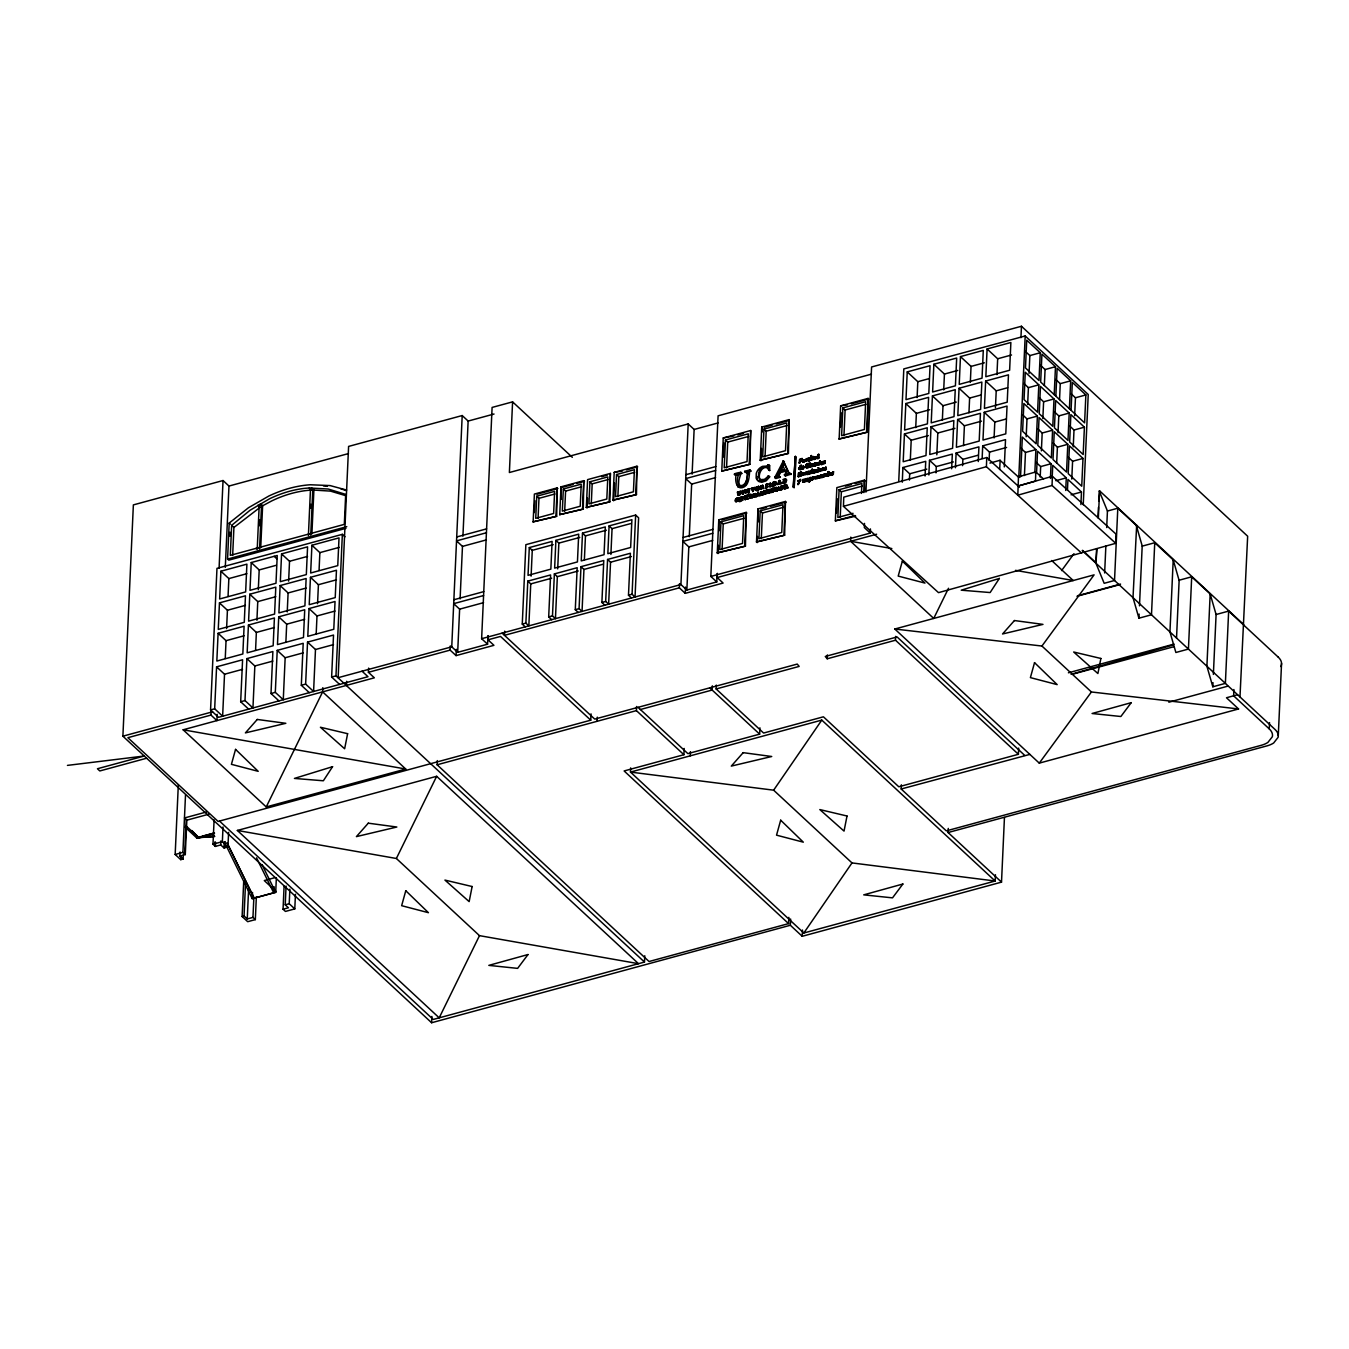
<?xml version="1.0" encoding="UTF-8"?>
<svg xmlns="http://www.w3.org/2000/svg" width="1349" height="1349" viewBox="0 0 1349 1349"><rect width="100%" height="100%" fill="white"/><g stroke="black" fill="none" stroke-linecap="round" stroke-linejoin="round"><path stroke-width="1.5" d="M798.793 473.246L801.525 472.234L799.367 472.656L799.451 475.995L799.367 472.656M809.872 479.35C812.806 481.458 810.327 475.472 810.665 477.883C814.206 477.833 808.911 482.267 809.754 480.902M810.058 480.21L809.99 477.597L809.737 478.811M802.824 482.217C803.498 479.401 803.937 479.03 802.756 481.323M802.824 480.75C803.329 483.111 805.606 479.856 803.043 481.492M811.794 465.203C816.28 464.157 809.72 462.656 812.014 466.046C814.341 463.837 813.093 467.918 811.356 466.299M816.01 476.484L814.324 478.507M814.745 478.035L815.572 476.585L814.779 478.271M831.169 472.69L829.719 473.246L830.259 474.915M799.451 468.761L800.362 467.226M801.508 473.077L801.239 471.981M807.984 460.498C806.247 455.658 810.985 461.071 808.102 460.785M807.242 478.912C804.847 477.141 806.584 482.082 806.769 480.784C807.68 474.781 811.238 482.976 806.028 481.205M806.314 481.357C807.764 481.559 808.405 476.264 807.933 480.952M813.616 471.442C815.589 466.113 817.595 475.253 818.371 470.902M815.403 470.295C816.432 476.045 816.078 465.692 815.69 472.133L814.374 472.47M817.983 469.469L817.848 471.341L816.887 471.273M818.253 470.278L817.932 469.368M819.568 462.437C819.062 467.901 821.305 460.228 819.197 462.403M819.838 463.23L819.518 462.319M824.087 475.472L822.907 474.899M802.031 458.491L802.284 459.587L802.031 458.491L799.839 459.537M815.555 456.637C812.823 461.324 816.381 456.502 813.784 457.446C818.185 454.714 812.553 462.285 815.015 458.458M821.288 463.685C820.394 459.992 825.048 463.887 820.85 464.073M800.581 465.843L800.817 467.125L800.193 465.725L801.39 465.439L801.188 468.997M809.99 460.144L810.108 458.019L809.333 458.356M818.017 456.282C819.028 462.791 819.18 451.696 817.983 455.76M818.455 457.142L818.792 458.07M818.405 455.608L817.747 454.68L818.944 454.411M810.682 459.84C813.127 449.183 808.911 461.274 810.614 460.346L811.879 460.127L811.221 459.385M811.187 457.412L810.867 456.502M814.054 463.972L813.447 465.961L816.229 465.354L815.707 462.977M812.671 478.322C811.204 475.506 813.616 482.369 811.879 479.637M821.76 475.185L821.524 477.175L820.765 476.635M822.013 475.978L821.979 475.337M804.493 461.543C801.272 457.041 804.948 461.83 804.409 461.341M815.504 458.002L815.285 458.913M821.018 477.344L820.58 475.067M822.924 463.129L824.526 463.314L824.61 461.847M824.037 469.688C821.929 471.357 822.131 467.462 822.89 467.715C825.605 471.762 824.88 468.541 826.06 466.923C826.144 466.4 824.694 473.364 823.227 468.474C822.62 468.474 821.136 472.319 823.278 468.154M1115.741 543.31L1052.051 485.488L1017.821 495.184L1018.478 476.838L1035.796 471.931L1035.476 481.104L1018.158 486.011L1052.372 476.315L1116.078 534.153L1115.741 543.31L938.516 592.649L843.445 506.33L843.766 497.157L986.76 457.53L1019.473 487.259M1081.493 553.023L986.406 466.703L986.76 457.53M1052.051 485.488L1052.372 476.315M737.549 492.385L739.067 491.879L737.296 492.149M739.69 500.648C739.336 494.206 739.724 501.238 741.562 500.664C736.099 505.184 740.972 492.689 739.1 501.221M738.746 497.798L741.697 497.191L739.437 498.017M739.792 491.373C742.979 491.34 738.712 490.901 740.534 492.081M737.684 492.351C736.841 501.255 745.592 486.736 738.274 494.577M741.798 496.854L742.506 497.191M742.945 497.579C740.146 498.337 743.906 501.895 742.591 499.484M742.051 497.191L742.102 500.513L742.641 499.855M742.338 490.766C742.119 488.743 746.452 497.056 746.301 489.991M742.776 494.189C744.715 493.549 741.124 494.746 742.608 490.901M743.282 491.171L743.4 493.532M743.603 493.751L742.388 494.088M745.12 496.854L744.395 496.145L745.896 495.741C753.383 490.378 750.803 499.434 752.607 497.629M742.692 497.343L745.221 499.72L745.744 496.179M745.778 493.515L746.031 489.754M745.609 495.808L745.221 499.72M746.419 498.928L748.155 498.86L746.419 498.928L747.059 495.639L746.806 499.13M747.683 489.299C750.314 486.247 746.806 497.781 747.936 489.249M751.68 497.899C747.7 490.513 751.224 498.641 749.251 498.456M749.993 494.847L750.499 498.118L748.999 498.219M753.366 487.748C753.248 495.1 751.933 486.719 754.664 487.596C752.776 496.061 750.095 485.505 752.084 489.029M750.955 488.709L752.388 488.22M753.619 487.984L754.664 487.596M756.148 487.293L758.863 486.449L756.199 486.989L755.744 490.429L759.049 488.979L757.598 488.22M758.172 487.377C756.03 490.547 759.571 486.281 758.222 488.557L758.711 489.923C753.703 494.172 758.087 482.352 757.295 490.125M757.582 494.931C760.482 490.277 753.062 503.666 758.121 492.318C761.831 501.929 759.015 485.758 762.59 494.156L763.956 491.103L767.868 490.024L763.703 490.867L762.59 494.156M757.531 496.297L757.244 494.914L759.116 495.403M758.88 495.302L761.392 495.134M761.511 495.201L758.762 495.943L758.593 494.543M761.173 486.433C759.605 483.954 761.241 492.267 761.308 488.304M761.797 488.675L760.549 489.333M762.792 485.455L760.701 485.944M762.202 494.695L763.669 491.407L762.37 494.965L760.819 492.149L760.414 495.403M763.096 485.589C759.824 491.93 764.596 479.569 760.684 489.282M761.426 485.691L761.662 488.709M763.062 494.375L768.053 492.537L763.315 494.712L763.669 491.407M763.939 491.643L763.433 494.577M764.023 488.473L762.91 487.782M764.563 490.716L764.765 493.903M764.681 490.682L765.642 490.969L765.153 494.105M765.018 494.139L764.124 493.97M765.17 490.766L764.343 494.088M765.372 490.732L764.428 494.004M765.76 488.068L765.456 486.669L766.249 487.815A1.889 1.383 -47.5 0 0 767.092 487.68C770.043 486.382 764.478 485.134 767.041 484.358M767.53 491.171L765.827 491.997L767.53 491.171L766.907 493.532M767.53 483.684C770.212 485.303 763.23 482.757 766.738 486.23M767.969 493.127C772.218 492.149 766.721 494.24 768.508 492.368M770.717 489.434L768.121 489.738L771.038 489.771M768.239 493.363L768.677 489.923M769.115 489.62C769.267 497.275 769.2 488.49 770.06 489.518M769.841 483.246C768.323 485.539 771.223 488.102 770.464 485.792M770.819 483.785C769.655 482.672 771.139 481.88 770.751 486.365M771.206 492.098L771.932 488.709M771.544 492.048L769.925 490.918L770.819 489.788M775.253 481.829L775.608 481.964A1.956 1.433 -47.5 0 1 776.063 482.622L776.063 484.375A1.787 1.298 -47.5 0 1 775.22 485.269C770.953 488.338 771.932 479.283 775.877 482.2M773.061 488.389L772.842 491.829L773.196 488.254L771.695 488.675L773.196 488.254M773.5 485.32C773.297 478.288 777.193 484.999 773.753 485.556C777.429 485.404 774.916 479.907 773.112 482.841M770.228 489.839C767.598 491.744 772.1 493.616 773.044 491.643M773.753 485.556L773.635 482.369M776.754 490.716C778.356 493.329 776.333 483.65 781.155 489.147C779.418 480.666 783.449 493.296 784.562 485.556M777.007 490.952L778.71 486.669M781.307 483.33C780.397 483.431 778.626 484.173 777.884 484.173C779.773 474.679 781.965 487.748 780.009 482.638M778.845 487.731C777.209 491.913 778.643 485.067 779.368 488.979L777.479 490.277L779.621 489.586M777.85 484.679L779.553 480.396M779.418 481.222L778.744 482.79L779.418 481.222L780.211 482.706L778.66 483.009L778.626 484.291M779.081 490.075L782.133 489.451L779.351 490.227M779.891 489.198L781.358 489.535L781.493 486.702M781.56 483.667L779.638 480.379M785.303 479.249L782.926 479.654L785.995 479.3A1.956 1.433 -47.5 0 1 786.349 479.806L786.349 481.559A1.787 1.298 -47.5 0 1 785.506 482.453L782.774 483.026L783.668 480.261M784.039 489.08C781.358 479.3 786.737 492.992 781.56 485.977M785.506 479.569L783.921 479.553L783.364 483.043M784.174 479.789C788.946 478.794 782.218 487.208 783.921 479.553M786.231 485.404L785.809 487.208L786.231 485.404C785.455 496.786 782.875 476.77 787.799 487.343M783.465 485.842L784.68 485.421L783.196 485.606M784.646 488.861L786.703 484.797M786.45 484.561L787.007 486.871L784.393 488.625M787.546 487.107C789.62 487.95 786.079 488.76 787.007 487.242M786.99 488.22L786.821 486.804M788.12 487.596L786.737 487.984M1004.449 817.477L1001.514 882.128L802.217 936.29L790.345 925.262L431.613 1022.744L122.894 736.183L133.366 504.897L223.04 480.531L228.976 486.045L225.3 567.406M183.279 854.979L183.11 859.026L180.749 859.667L175.168 854.473L178.304 785.202M183.11 859.026L179.906 856.042L180.075 851.995M180.749 859.667L180.935 855.62M179.906 856.042L185.285 854.591L182.908 852.383L185.504 795.016M184.678 854.035L186.246 819.619M185.285 854.591L186.87 819.484M214.457 833.615L198.91 837.83L191.811 830.529M362.055 671.195L367.99 676.709L218.521 717.314L210.562 709.928L216.97 568.367L342.359 534.322L345.007 536.784M217.189 714.296L216.902 720.602L210.967 715.088L211.169 710.889M219.078 568.148L223.04 480.531M216.582 666.844L224.524 674.23L222.636 716.201L214.676 708.815L216.582 666.844L242.584 659.779L240.678 701.75L248.638 709.136M218.1 633.288L216.835 661.044L242.837 653.978L244.102 626.223L218.1 633.288L226.042 640.674L225.249 658.514M219.465 602.868L218.268 629.393L244.27 622.327L245.467 595.803L219.465 602.868L227.425 610.254L226.598 628.617M220.899 571.217L219.651 598.973L245.653 591.907L246.901 564.152L220.899 571.217L228.858 578.586L228.048 596.443M228.605 832.417L227.947 846.835L223.968 847.914L220.747 844.946L215.368 846.413L212.99 844.204L214.103 819.905M345.951 528.319L228.757 560.155L227.576 559.059L229.195 523.075L248.469 507.747L268.839 496.027A118.392 86.083 -47.4 0 1 310.27 484.763L330.067 485.573L346.626 490.058M214.778 845.857L214.963 841.81M215.368 846.413L215.553 842.366M229.853 536.16L230.021 532.164M231.657 525.351L230.308 555.366L344.315 524.373L345.681 494.375L328.245 489.029L309.309 487.984A109.033 79.271 -47.4 0 0 269.53 498.793L250.02 510.276L231.657 525.351L233.917 527.442L232.652 555.451M220.747 844.946L220.932 840.899M227.947 846.835L222.366 841.658L223.023 826.954M223.968 847.914L224.238 841.843M224.963 847.644L225.232 841.574M246.901 658.599L254.843 665.984L252.954 707.955L244.995 700.569L246.901 658.599L272.886 651.533L270.997 693.521L278.956 700.89M248.418 625.042L247.154 652.815L273.156 645.749L274.403 617.977L248.418 625.042L256.361 632.428L255.568 650.285M249.801 594.218L248.587 621.147L274.589 614.082L275.803 587.152L249.801 594.218L257.76 601.603L256.917 620.253M251.234 562.55L249.987 590.322L275.989 583.257L277.236 555.484L251.234 562.55L259.193 569.936L258.3 589.766M257.305 547.424L259.16 506.263L257.979 505.15M259.396 525.773L259.683 519.601M256.361 896.714L255.332 919.613L247.693 921.687L242.112 916.511L243.714 881.116M255.332 919.613L252.954 917.404L247.255 918.956L244.051 915.988L245.552 882.684M260.728 547.728L262.617 505.791L260.357 503.7M247.255 918.956L248.671 887.726M253.207 898.383L273.645 892.836L252.246 898.721L252.533 892.465M252.954 917.404L253.814 898.687M277.22 650.37L285.162 657.756L283.273 699.726L275.314 692.341L277.22 650.37L303.205 643.304L301.316 685.275L309.275 692.661M278.737 616.813L277.472 644.569L303.474 637.504L304.722 609.748L278.737 616.813L286.679 624.199L285.887 642.04M280.137 585.567L278.906 612.918L304.908 605.853L306.139 578.502L280.137 585.567L288.096 592.953L287.236 611.89M281.57 553.899L280.322 581.655L306.324 574.59L307.572 546.834L281.57 553.899L289.529 561.285L288.635 581.115M276.36 877.828L275.702 892.431L273.796 892.954L274.083 886.698M295.448 894.32L294.79 908.889L285.432 911.435L283.054 909.226L284.083 886.344M283.054 909.226L288.433 907.776L285.229 904.791L286.072 886.057M294.79 908.889L289.209 903.712L289.866 889.143M308.398 535.57L310.489 489.08L312.816 489.08L310.742 534.929L309.562 533.833M310.742 508.269L310.928 504.222M311.906 533.833L313.895 490.075L311.636 487.984M307.538 642.124L315.481 649.51L313.592 691.481L305.633 684.095L307.538 642.124L333.523 635.059L331.635 677.029L339.594 684.415M309.056 608.568L307.791 636.34L333.793 629.275L335.041 601.502L309.056 608.568L316.998 615.953L316.189 633.811M310.455 577.321L309.225 604.672L335.227 597.607L336.457 570.256L310.455 577.321L318.415 584.707L317.555 603.644M311.906 545.249L310.658 573.005L337.756 565.636L339.021 537.88L311.906 545.249L319.865 552.635L319.055 570.475M368.614 668.109L368.412 672.308L374.348 677.822L183.127 729.792L266.242 806.938L322.63 691.885L322.833 687.67M219.499 821.069L433.231 1019.456L644.485 962.056L335.968 675.866L342.359 534.322M346.457 685.41L346.642 681.296M788.845 917.354L788.575 923.61L649.054 961.517L437.11 764.782L437.312 760.583M431.613 1022.744L431.899 1016.438M488.186 635.615L488.001 639.814L493.936 645.328L456.063 655.614L450.128 650.117L450.313 645.901M451.746 646.829L462.201 415.543L348.598 446.418L338.144 677.687L451.746 646.829L457.682 652.326L487.562 644.215L487.933 635.986M456.063 655.614L456.35 649.307M457.682 652.326L459.621 609.158L453.686 603.661L483.583 595.533M460.093 598.956L462.471 546.396L456.535 540.882L486.416 532.754M462.926 536.211L468.137 421.057L462.201 415.543M487.562 644.215L481.627 638.701L492.098 407.432L512.586 401.867L572.33 457.328M512.586 401.867L509.382 472.521L688.192 423.94L694.128 429.454L692.104 474.123M504.678 631.147L504.492 635.328L679.323 587.827L685.258 593.341L723.115 583.055L717.179 577.541L717.364 573.359M525.233 626.847L522.265 624.098L525.857 544.676L635.649 515.065L638.617 517.814L635.042 597.017L632.074 594.251L635.649 515.065M527.779 581.132L530.747 583.898L528.842 625.869L525.874 623.12L527.779 581.132L550.594 574.944L548.689 616.915L551.657 619.68M529.297 547.593L528.032 575.348L550.847 569.143L552.112 541.387L529.297 547.593L532.265 550.341L531.101 576.124M533.142 521.844L534.389 494.071L557.204 487.883L556.665 516.296L533.142 521.844L556.665 516.296M534.305 512.586L534.845 500.681M536.733 496.23L535.722 518.336L553.63 513.48L554.624 491.373L536.733 496.23L538.976 498.321L538.066 518.421M555.957 515.638L557.204 487.883M554.372 573.915L557.339 576.664L555.451 618.635L552.483 615.886L554.372 573.915L577.187 567.71L575.281 609.681L578.249 612.446M555.889 540.359L554.641 568.114L577.439 561.926L578.704 534.153L555.889 540.359L558.857 543.107L557.693 568.89M559.734 514.61L560.999 486.854L583.797 480.649L583.257 509.079L559.734 514.61L583.257 509.079M561.167 499.4L560.999 486.854M563.326 489.012L562.331 511.119L580.222 506.246L581.217 484.139L563.326 489.012L565.585 491.103L564.675 511.204M582.549 508.404L583.797 480.649M580.981 566.681L583.948 569.447L582.043 611.417L579.075 608.652L580.981 566.681L603.779 560.493L601.89 602.463L604.858 605.212M582.498 533.125L581.234 560.897L604.048 554.692L605.296 526.936L582.498 533.125L585.466 535.89L584.387 559.683M586.343 507.376L587.591 479.62L610.406 473.415L609.866 501.845L586.343 507.376L609.866 501.845M587.051 508.05L587.506 498.135M589.918 481.778L588.923 503.885L606.814 499.029L607.826 476.922L589.918 481.778L592.177 483.869L591.267 503.97M210.967 715.088L127.868 737.684L218.1 821.44L590.744 720.181L591.031 713.874M597.118 721.31L597.303 717.162M609.141 501.187L610.406 473.415M607.573 559.464L610.541 562.213L608.635 604.183L605.667 601.435L607.573 559.464L630.388 553.259L628.482 595.229L631.45 597.995M609.09 525.908L607.843 553.663L630.641 547.475L631.905 519.702L609.09 525.908L612.058 528.656L610.895 554.439M612.935 500.159L614.2 472.386L636.998 466.198L636.458 494.611L612.935 500.159L636.458 494.611M613.643 500.816L614.453 482.976M616.527 474.544L615.515 496.651L633.423 491.795L634.418 469.688L616.527 474.544L618.769 476.652L617.876 496.736M635.75 493.953L636.998 466.198M630.674 767.885L630.472 772.083L803.835 933.002L995.157 881.015L995.444 874.725M788.575 923.61L624.115 770.953L683.909 754.715L636.408 710.619L636.593 706.488M644.485 962.056L644.771 955.75M679.323 587.827L679.508 583.645M717.128 573.713L716.757 581.925L686.86 590.053L680.925 584.539L688.192 423.94M685.258 593.341L685.545 587.068M686.86 590.053L688.816 546.885L682.881 541.371L712.778 533.26M689.272 536.683L691.649 484.106L685.714 478.608L715.611 470.481M683.909 754.715L684.196 748.459M690.266 755.828L690.452 751.646M716.757 581.925L710.822 576.428L718.09 415.812L871.471 374.145M717.28 552.905L718.781 519.82L746.216 512.367L745.441 546.126L717.28 552.905L745.441 546.126M718.005 553.579L718.376 545.3M719.034 530.832L718.781 519.82M721.766 471.088L723.249 437.97L750.718 430.5L749.943 464.292L721.766 471.088L749.943 464.292M712.339 685.848L712.137 690.047L640.37 709.523M723.131 457.26L723.789 442.776M720.973 521.861L719.725 549.616L742.523 543.428L743.788 515.655L720.973 521.861L723.233 523.952L722.069 549.734M725.458 440.01L724.211 467.783L747.026 461.577L748.273 433.822L725.458 440.01L727.718 442.101L726.555 467.884M1018.664 748.105L1018.394 754.293L898.805 786.787L823.413 716.808L763.618 733.047L716.134 688.968L716.302 685.09M744.715 545.451L746.216 512.367M749.235 463.634L750.718 430.5M756.502 541.978L758.003 508.893L785.438 501.44L784.646 535.182L756.502 541.978L784.646 535.182M760.246 460.194L761.747 427.077L789.216 419.606L788.423 453.399L760.246 460.194L788.423 453.399M757.211 542.635L757.497 536.43M758.155 521.962L758.003 508.893M760.954 460.852L761.511 448.441M762.269 431.882L761.747 427.077M760.195 510.917L758.931 538.689L781.746 532.484L783.01 504.728L760.195 510.917L762.455 513.008L761.274 538.791M763.956 429.117L762.691 456.889L785.506 450.684L786.754 422.928L763.956 429.117L766.198 431.208L765.035 456.991M638.026 707.331L687.889 753.636L759.639 734.143L759.925 727.819M783.938 534.524L785.438 501.44M787.715 452.741L789.216 419.606M790.345 925.262L790.632 919.006M802.217 936.29L802.503 930.034M1018.394 754.293L895.5 640.219L827.224 658.784L827.392 654.906M855.755 516.161L835.351 520.849L836.852 487.613L864.405 480.126L864.658 491.171M839.145 438.981L840.646 405.847L868.115 398.393L867.34 432.169L839.145 438.981L867.34 432.169M836.431 513.193L837.088 498.658M840.427 427.211L841.085 412.727M861.471 493.414L861.91 483.498L839.095 489.704L837.847 517.46L853.057 513.328M842.855 407.904L841.607 435.66L864.405 429.471L865.67 401.698L842.855 407.904L845.115 409.995L843.951 435.778M840.191 517.578L841.354 491.795L839.095 489.704M948.516 588.265L933.727 618.432L850.612 541.286L850.797 537.104M863.849 492.587L864.405 480.126M866.614 431.511L868.115 398.393M864.507 523.412L864.321 527.594L870.257 533.091L710.822 576.428M865.923 492.132L871.589 366.979L1021.463 326.256L1247.656 536.227L1239.984 696.944M870.257 533.091L870.442 528.926M898.738 481.323L903.813 368.918L1025.189 335.968L1088.238 394.515L1083.23 504.796M902.262 482.217L902.919 467.513L925.734 461.324L925.06 476.012M904.437 433.956L903.189 461.729L925.987 455.524L927.252 427.768L904.437 433.956L911.199 440.246L910.305 460.076M905.82 403.553L904.606 430.061L927.421 423.873L928.618 397.348L905.82 403.553L916.376 413.367L915.735 427.633M907.236 371.886L905.988 399.641L928.803 393.453L930.051 365.697L907.236 371.886L917.809 381.7L917.101 397.567M895.5 640.219L895.669 636.357M909.411 480.092L909.681 473.803L902.919 467.513M1269.527 722.609L1269.24 728.882A24.147 12.529 2.6 0 1 1272.36 736.706L1267.908 742.405A22.731 11.787 2.6 0 1 1261.197 745.322L946.307 830.883L901.183 788.996L901.368 784.814M928.854 474.983L929.512 460.296L952.327 454.09L951.669 468.778M931.029 426.739L929.781 454.495L952.596 448.306L953.844 420.534L931.029 426.739L937.808 433.012L936.813 454.832M932.429 395.898L931.215 422.844L954.013 416.639L955.244 389.709L932.429 395.898L943.002 405.712L942.344 420.214M933.862 364.247L932.614 392.003L955.412 385.814L956.677 358.041L933.862 364.247L944.435 374.061L943.71 389.912M936.004 472.875L936.29 466.569L929.512 460.296M955.446 467.749L956.121 453.062L978.919 446.873L978.261 461.56M957.638 419.505L956.374 447.278L979.189 441.072L980.436 413.317L957.638 419.505L964.4 425.795L963.506 445.625M959.055 388.259L957.807 415.61L980.622 409.422L981.853 382.071L959.055 388.259L969.611 398.073L968.953 412.794M960.471 356.591L959.223 384.364L982.038 378.158L983.286 350.403L960.471 356.591L971.044 366.405L970.336 382.273M962.596 465.641L962.882 459.351L956.121 453.062M1001.514 882.128L948.094 832.535L948.28 828.404M982.139 458.424L982.713 445.844L1005.528 439.639L1004.297 466.923M984.23 412.288L982.983 440.044L1005.781 433.855L1007.045 406.083L984.23 412.288L994.803 422.085L994.078 437.953M985.647 381.042L984.416 408.393L1007.214 402.187L1008.462 374.837L985.647 381.042L996.22 390.839L995.444 407.668M987.097 348.953L985.832 376.725L1009.625 370.25L1010.873 342.494L987.097 348.953L997.67 358.767L996.945 374.634M989.104 460.515L989.491 452.117L982.713 445.844M1020.94 337.705L1021.463 326.256M1018.782 477.495L1025.189 335.968M1020.535 476.888L1022.34 437.059L1035.88 449.639L1034.835 472.69M1024.431 475.522L1025.476 452.455L1020.957 448.273M1026.184 436.756L1026.994 418.898L1022.475 414.716M1027.651 404.481L1028.41 387.652L1023.891 383.47M1029.051 373.42L1029.86 355.58L1025.341 351.398M1037.398 416.082L1036.15 443.838L1022.609 431.275L1023.857 403.503L1037.398 416.082L1026.994 418.898M1038.814 384.836L1037.566 412.187L1024.043 399.608L1025.274 372.257L1038.814 384.836L1028.41 387.652M1040.264 352.747L1039 380.519L1025.476 367.94L1026.724 340.184L1040.264 352.747L1029.86 355.58M1036.588 472.15L1037.55 451.173L1051.073 463.752L1050.416 478.423M1040.197 477.057L1040.669 466.585L1036.167 462.387M1041.377 450.87L1042.187 433.012L1037.685 428.83M1042.844 418.612L1043.603 401.766L1039.101 397.584M1044.345 385.494L1045.07 369.542L1040.551 365.343M1052.591 430.196L1051.343 457.952L1037.803 445.389L1039.067 417.617L1052.591 430.196L1042.187 433.012M1054.007 398.95L1052.776 426.301L1039.236 413.721L1040.467 386.37L1054.007 398.95L1043.603 401.766M1054.21 394.633L1055.474 366.709L1041.934 354.146L1040.669 382.054L1084.596 422.861L1085.861 394.937L1072.32 382.374L1071.072 410.281M1052.169 477.883L1052.743 465.304L1066.283 477.866L1065.71 490.446M1055.862 396.168L1057.127 368.26L1070.668 380.823L1069.403 408.747M1056.672 462.994L1057.397 447.143L1052.878 442.944M1058.038 432.725L1058.796 415.897L1054.294 411.698M1059.538 399.608L1060.263 383.656L1055.744 379.474M1067.801 444.31L1066.536 472.066L1052.996 459.503L1054.26 431.731L1067.801 444.31L1057.397 447.143M1069.201 413.064L1067.97 440.415L1054.429 427.835L1055.677 400.484L1069.201 413.064L1058.796 415.897M1067.464 489.906L1067.936 479.418L1081.476 491.997L1080.903 504.577M1071.781 479.097L1072.59 461.257L1068.071 457.058M1073.248 446.839L1074.006 430.011L1069.487 425.812M1074.647 415.711L1075.457 397.77L1070.954 393.588M1082.994 458.424L1081.729 486.196L1068.206 473.617L1069.453 445.844L1082.994 458.424L1072.59 461.257M1084.411 427.178L1083.163 454.529L1069.639 441.949L1070.87 414.598L1084.411 427.178L1074.006 430.011M1106.686 527.543L1107.445 511.035L1117.798 508.219L1114.527 580.492L1104.173 583.308L1095.928 563.207L1096.585 548.756M1097.985 517.78L1098.44 507.46M1098.727 501.255L1099.587 490.834L1243.66 624.553M1095.928 563.207L1096.973 548.638M1098.373 517.679L1099.587 490.834M1104.646 572.971L1105.86 546.126M1142.181 546.143L1154.744 542.736L1151.49 614.773L1138.927 618.196L1139.112 614.082M1139.483 605.836L1142.198 545.923L1136.28 525.368L1117.798 508.219M1154.744 542.736L1173.208 559.886L1169.954 631.922L1175.873 652.494L1188.435 649.071L1191.69 576.799L1179.144 580.222L1176.53 638.077M1191.69 576.799L1210.171 593.948L1206.9 666.221L1212.818 686.793L1225.381 683.37L1228.652 611.097L1216.09 614.52L1213.375 674.399M1212.818 686.793L1213.004 682.661M1233.913 689.541L1233.627 695.814L1269.24 728.882M1278.279 735.694L1281.55 663.421M734.564 474.292C743.333 475.877 725.492 474.915 740.786 472.285C741.528 474.679 736.605 481.981 740.23 486.365M735.627 475.253L734.581 473.887M741.815 473.634L740.786 472.285M747.784 474.19C747.818 470.481 739.319 472.723 749.892 469.907C749.066 472.959 749.909 483.6 744.463 486.753C736.25 491.424 734.632 479.873 736.25 474.241M745.845 472.588L744.8 471.239M750.921 471.273L749.892 469.907M774.764 477.495L783.381 460.869L789.266 473.448L791.087 474.123L785.405 475.978C783.044 474.494 788.187 472.841 784.781 470.177L779.233 471.627L777.698 475.472L780.346 477.293L775.827 478.473L774.764 477.495L779.284 476.332L780.346 477.293M775.827 478.473L774.798 477.108M785.405 475.978L784.376 474.612M791.07 474.511L788.204 472.487L783.381 460.869M793.178 486.82L795.37 456.367L796.214 457.142L794.19 487.545L793.178 486.82L794.19 487.545M793.347 486.77L795.37 456.367L794.021 487.579M799.653 480.244C796.399 488.287 804.308 471.61 798.153 484.173C799.502 484.713 797.36 479.435 798.878 480.446M799.333 463.162C799.873 454.967 799.35 466.535 800.041 462.083L800.244 459.132L800.328 462.353M798.895 481.357L797.647 480.851M799.451 459.571L802.318 458.744M800.851 473.229C802.402 475.118 797.697 472.572 801.559 475.067L801.272 476.079C792.723 477.782 805.235 475.539 800.092 474.173M801.559 469.03C800.261 471.054 801.306 465.742 799.164 468.019A1.889 1.366 -47.4 0 0 798.912 468.845C800.615 469.604 800.429 470.514 798.625 468.592A1.889 1.366 -47.4 0 1 798.878 467.749L800.429 466.805M800.648 469.654L800.21 466.99M801.121 465.186L801.34 469.132M801.778 460.06C801.289 462.842 801.795 458.238 800.429 460.903M803.077 461.78C804.594 456.485 804.088 463.921 802.318 461.409C805.083 458.222 801.407 463.516 804.628 461.24M804.476 481.593C805.808 476.214 803.953 483.094 805.758 481.273L805.808 478.962L804.594 479.249M804.763 481.846L806.028 481.104M805.522 478.71L806.044 481.526M808.287 458.137L808.776 460.953L807.764 458.525M807.157 472.066C810.8 476.079 807.208 472.032 808.978 471.863M808.304 473.988C807.511 467.041 811.457 475.236 809.451 473.128M809.181 460.549C811.929 459.638 807.427 462.218 809.231 458.238L810.108 458.019M809.467 460.802L809.231 458.34M806.112 464.798A2.142 1.551 -47.4 0 1 806.719 464.14A2.226 1.619 -47.4 0 1 807.461 463.702A2.125 1.534 -47.4 0 1 808.54 463.618C810.985 462.741 808.27 468.221 810.631 466.754C811.778 464.292 807.967 462.892 806.517 464.916A2.496 1.821 -47.4 0 0 805.943 466.147L805.96 467.091A2.243 1.636 -47.4 0 0 806.483 467.816L807.866 467.479A1.754 1.282 -47.4 0 0 808.489 467.007L809.029 466.282L808.776 467.277A1.754 1.282 -47.4 0 1 808.152 467.732L806.196 467.563A2.243 1.636 -47.4 0 1 805.673 466.821L805.657 465.894M809.838 457.766L810.058 460.262M808.81 480.261L807.764 478.17L807.663 480.699M810.429 464.191L810.918 467.024L809.383 466.973M809.99 481.323L808.81 481.627L809.383 478.153M809.99 477.597L809.164 481.863M811.44 455.945L810.867 460.245M810.159 481.289L809.08 481.998M811.929 457.429C813.818 454.765 810.479 463.651 815.1 457.311M812.216 457.682L813.16 456.417L813.548 459.2M812.351 457.328L812.705 458.896M813.43 456.856L813.7 457.311M812.149 480.008L812.924 476.855L811.997 477.394M813.734 472.049L814.408 472.791L813.11 473.111L813.869 469.975L814.122 472.723L814.847 470.228M815.841 463.078C817.663 466.434 812.739 467.783 813.885 463.719M813.869 464.073L814.476 463.179L814.965 465.574M815.015 465.894L814.762 463.432L815.993 463.23M815.319 471.981L815.976 472.403C814.105 473.803 815.403 469.148 814.206 470.295M818.303 477.04C815.673 482.369 819.855 472.234 817.106 477.276M816.668 477.681L816.617 478.591M818.337 458.593L818.658 454.141M819.028 471.543C817.882 465.354 819.551 472.858 816.904 471.594M818.573 476.635L818.641 475.759M818.725 471.374L815.96 472.083M820.31 464.241L819.332 464.916L820.091 461.763M820.259 477.091C819.821 473.061 818.944 481.289 820.327 476.113M821.221 477.411L822.839 477.344L820.411 477.63M821.018 464.157C823.733 462.774 819.298 462.049 822.873 461.628M821.693 475.067C823.514 473.516 822.182 478.355 821.187 476.888M825.015 462.066C826.229 465 821.996 462.538 823.413 463.601M822.553 476.973L822.553 474.781L821.659 475.421M822.216 475.337C826.026 471.88 823.362 480.666 823.767 474.561M823.581 477.141L824.34 474.005M826.01 468.457C827.645 469.553 823.817 471.239 824.661 469.351M824.02 462.437C824.424 459.604 824.408 461.257 825.133 462.184M823.295 476.888L824.323 476.501M825.099 476.315C827.409 476.602 824.627 472.943 826.465 474.578M828.674 475.303L827.78 476.096L826.144 473.55L825.15 474.544L826.988 473.786L827.241 476.18L825.824 476.18L826.465 474.41L824.981 476.13L826.381 475.742M827.78 476.096L828.32 472.403M827.696 472.133L828.623 471.594L829.062 475.674M828.033 475.893L826.988 475.674L828.775 475.522L828.623 471.594M833.126 472.116C833.041 471.526 833.193 477.495 831.895 473.077M833.8 471.965L832.518 472.791M747.312 495.876L746.081 496.803L746.638 495.757M740.449 493.211L738.459 494.83M769.841 486.787L770.313 483.583M771.932 492.25L772.404 489.046M749.066 488.928L748.83 492.031M749.319 489.164C750.449 491.744 746.52 493.936 748.914 492.2M747.464 479.974L746.233 484.325L740.871 486.635M785.793 480.497L784.056 482.74M736.065 500.513L738.561 497.983M776.653 488.473C775.152 486.129 772.69 490.26 774.849 491.221C777.884 489.872 775.962 491.137 774.141 490.581M786.383 480.295L786.096 481.323A1.787 1.298 -47.5 0 1 785.236 482.217L782.774 483.026M805.673 460.178L807.275 459.436L806.736 458.576M765.76 485.387L767.885 483.903M813.852 472.47L812.84 472.858L813.751 470.008M827.342 475.893L828.05 472.15M809.67 467.226L809.501 464.731M778.575 484.055L777.58 484.443M767.176 490.952L766.097 492.048M821.49 463.82C820.715 458.559 821.271 470.177 822.671 461.51M817.089 465.186L816.803 463.162L818.658 462.522M821.322 468.727L819.281 469.418L820.04 471.374M813.919 476.804L813.177 477.698M797.866 484.392L800.497 480.042M832.164 473.111L833.395 472.386M817.949 477.9L817.056 477.917M801.981 468.778C802.065 463.5 805.066 469.823 801.829 468.676M803.802 479.755L802.537 480.328L803.633 479.569M811.794 465.051L812.638 464.174M814.762 477.597L815.673 477.04M805.168 461.189L807.36 460.296L804.948 460.818M804.189 474.376C801.475 476.973 804.291 470.413 801.778 474.055C802.436 476.079 805.893 474.73 801.997 475.27M818.995 464.022C815.538 466.366 819.703 461.442 817.309 462.859C815.471 467.563 821.474 462.555 817.14 465.118M772.893 485.944L773.061 482.453M812.047 471.088C810.26 475.033 812.924 471.256 812.149 469.165C808.759 474.258 814.172 470.868 810.479 472.184A1.737 1.265 -47.4 0 0 810.445 472.993L812.199 472.69A1.922 1.4 -47.4 0 0 812.638 471.577L811.744 470.531L810.193 471.914A1.737 1.265 -47.4 0 0 810.159 472.74L811.019 473.6M811.542 470.599L812.435 469.418M738.679 491.761L738.527 494.813M738.932 491.997L738.493 494.594M803.734 467.547L802.672 468.356M804.021 467.816C802.25 471.981 800.176 464.646 803.835 466.45M804.56 480.969C801.997 485.353 801.643 476.433 804.611 480.295M813.262 465.169C809.012 468.339 814.526 460.346 811.407 466.198M816.314 476.619C810.682 477.748 819.77 479.738 814.088 478.49M829.618 475.185C833.53 475.556 827.426 473.583 831.001 473.061M740.736 500.698C741.444 498.085 741.748 497.95 739.927 499.214M757.902 489.957L758.796 488.726M1280.842 666.558L1281.398 665.006A24.147 12.529 2.6 0 0 1278.279 657.182M765.406 487.866L765.996 487.579A1.889 1.383 -47.5 0 0 766.839 487.444L767.733 486.062M776.383 488.237L776.198 487.596A1.939 1.416 -47.5 0 0 773.854 488.709A2.276 1.653 -47.5 0 0 773.466 489.704L773.5 490.547M740.77 472.673C736.537 474.123 735.829 486.483 741.646 485.556C746.975 485.067 749.69 471.83 744.783 471.627M768.239 464.815L767.294 466.029L762.657 466.332A8.279 6.02 -47.4 0 0 759.892 467.951A7.959 5.784 -47.4 0 0 757.666 470.43A9.258 6.728 -47.4 0 0 756.266 473.482L756.131 477.984A8.364 6.087 -47.4 0 0 758.121 480.699L763.433 480.716L767.362 477.748L768.626 475.809L764.647 479.401L759.942 479.603L758.374 476.753L758.593 472.791L760.566 468.676L763.77 466.72L766.637 466.923L769.723 470.464L769.655 465.692L768.239 464.815L769.655 465.692M799.164 475.944L801.39 474.764M807.697 463.989A2.142 1.551 -47.4 0 1 808.776 463.904L809.333 463.55M755.356 493.903L753.197 495.049L753.72 496.887L754.85 496.398L755.035 493.734L753.417 496.078M809.467 473.448L807.006 474.308L808.051 471.425M810.091 473.87L807.292 474.578L807.478 471.981M752.675 491.66L754.395 487.461M758.475 492.52L756.165 496.263M779.975 471.273L775.844 478.086M781.611 467.547L783.246 463.803M779.604 470.767L782.437 464.343L783.482 465.321L780.666 471.745L779.604 470.767L784.528 469.486L782.437 464.343M785.422 475.59L786.939 474.342L785.843 471.155L780.295 472.605L778.761 476.45L780.363 476.905M396.37 858.487L436.654 776.299L638.499 963.675L479.485 935.65L396.37 858.487L237.357 830.461L439.201 1017.837L479.485 935.65M816.128 477.698L814.492 478.001M831.288 473.904L830.293 474.747M806.989 460.009L805.471 460.515M807.36 460.296L806.28 461.206L805.404 460.329M803.835 474.106L802.503 474.882M818.641 463.752L817.443 464.612M819.956 471.138C821.625 471.037 820.411 466.467 819.45 470.565M821.254 469.739C821.221 472.824 817.882 468.221 821.389 468.626M758.694 488.76L756.772 489.569M812.874 477.681L814.223 477.175L812.924 476.855M801.272 474.797L800.109 475.826M756.823 488.439L758.526 487.596M799.249 474.376L801.137 473.482M736.082 500.934L737.11 498.253A1.922 1.4 -47.5 0 1 738.088 498.287L737.819 498.051A1.939 1.416 -47.5 0 0 735.643 499.164A2.276 1.653 -47.5 0 0 735.256 500.175L735.289 501.002A2.04 1.484 -47.5 0 0 735.778 501.659L738.594 500.664L736.082 501.777A2.04 1.484 -47.5 0 1 735.542 501.238L735.509 500.412A2.276 1.653 -47.5 0 1 735.896 499.4M776.552 489.957L774.663 491.323M823.733 463.196C826.718 464.123 821.608 460.818 825.352 460.785M833.109 473.819L831.878 472.858L833.412 471.728M768.306 475.674L769.672 476.77L766.232 480.8L761.865 482.267L759.167 481.677A8.364 6.087 -47.4 0 1 757.177 478.946L756.958 476.568M802.099 467.159C805.657 464.849 801.104 469.047 803.211 466.872M773.635 790.177L821.794 720.096L995.157 881.015L851.995 862.922L773.635 790.177L630.472 772.083L821.794 720.096M803.835 933.002L851.995 862.922M738.257 500.412L736.689 501.508M738.594 500.664L735.93 501.052M824.694 470.261L823.581 467.766M1061.579 570.61L1074.006 553.663M894.792 629.022L1041.934 646.036L1094.09 574.859L894.792 629.022L1039.27 763.129L1238.567 708.967L1226.477 697.753L1237.606 694.735M1039.27 763.129L1091.408 691.97L1238.567 708.967M808.945 466.231L806.837 467.344M804.915 461.51C801.306 464.09 804.274 458.677 802.874 461.645M751.376 494.628L744.648 496.483M812.149 469.165L811.154 470.363M814.476 463.179C814.762 463.011 817.174 465.978 814.442 465.658M814.729 463.989L815.825 463.196M808.304 472.234L809.569 471.492M741.157 491.39C741.714 495.117 736.942 497.309 737.718 492.132M809.923 478.372L811.457 478.794L810.041 479.991M810.209 478.642L811.069 478.102L810.209 480.042M749.859 470.295C745.289 474.376 749.201 489.097 737.954 486.618M814.425 463.887L815.707 463.702M738.847 501.406L741.899 499.72M753.45 494.341L755.558 493.599M800.412 468.828L799.198 468.727M799.637 469.317L800.699 469.098M817.949 457.8L816.718 457.193L818.135 455.996M818.236 458.053L816.432 458.39M823.126 469.907L822.283 470.093M823.413 470.177C820.276 472.083 824.34 466.619 822.553 470.16M770.785 492.655L769.301 491.306L770.195 489.704M233.917 527.442L260.239 507.241M806.837 479.654L805.488 479.266L807.107 478.777M813.565 477.411L814.138 476.973M776.805 488.675L774.95 488.355L774.309 490.48M801.289 468.862L800.429 469.351M259.16 506.263L261.554 504.796L259.564 548.841L258.367 547.728M810.749 456.485L811.727 456.215M808.658 463.989L810.715 464.444M817.899 469.705L818.792 469.064M809.046 478.153L810.26 477.866M823.413 474.544L824.627 474.258M765.709 480.362L769.672 476.77M815.386 457.564L813.885 459.284M826.752 474.663L825.268 476.399M798.304 476.366L798.574 472.976L801.525 472.234M817.848 458.39L818.506 457.817M763.163 488.018L762.252 485.522M750.803 496.145L751.899 495.572L751.342 494.442M262.617 505.791L271.79 500.884A109.033 79.271 -47.4 0 1 311.568 490.075L309.309 487.984M825.116 460.953L824.273 461.931M822.738 463.432L823.699 463.854M798.052 484.729L799.164 483.144M773.888 482.605L774.984 482.335M805.218 479.519L805.808 478.962M830.748 472.943L829.635 473.55L830.832 473.246M752.118 488.085L752.894 490.817M803.667 459.722L802.824 460.599L804.021 459.79M750.263 495.083L751.208 494.982M806.466 472.268L804.662 473.634A1.737 1.265 -47.4 0 0 804.645 474.443L806.382 474.14A1.922 1.4 -47.4 0 0 806.82 473.044L806.398 472.083M815.605 456.687L814.071 457.716L815.386 457.463M798.81 480.564L799.434 482.52M740.432 498.961L740.905 499.029M817.882 456.013L816.718 456.974A1.889 1.366 -47.4 0 0 816.465 457.817L816.6 458.491M803.684 472.723L802.335 475.472M815.015 465.557L815.487 463.618M821.221 477.31L818.843 477.664L820.411 475.522M764.698 466.99L763.719 467.294A8.279 6.02 -47.4 0 0 760.954 468.929A7.959 5.784 -47.4 0 0 759.386 470.497M1071.106 674.348L1173.428 644.873M989.913 463.095L1000.182 460.245L999.66 469.469M986.406 466.703L843.445 506.33M757.143 487.107L758.762 487.225L758.593 486.213M767.008 484.156C769.065 485.522 764.9 483.144 766.266 485.353M778.744 482.79L780.278 482.875M772.488 485.842L774.95 485.033A1.787 1.298 -47.5 0 0 775.81 484.139L776.097 482.858M771.206 486.399L769.453 486.584M760.448 492.065L761.443 491.795M740.955 497.579L740.702 497.343M767.126 490.412L767.615 489.788M748.661 495.791L748.037 495.37M776.468 488.456L776.518 487.276M757.329 494.695L758.863 494.779L757.497 495.15M777.918 489.063L779.368 488.979M785.556 486.972L786.754 486.635M756.165 496.348L757.278 496.044M770.532 492.419L773.314 491.879M228.976 486.045L348.464 453.584M468.137 421.057L494.038 414.025M694.128 429.454L718.039 422.945M227.576 559.059L346.777 526.666M997.67 358.767L1011.531 354.989M971.044 366.405L984.348 362.797M944.435 374.061L957.739 370.435M917.809 381.7L929.225 378.597M764.411 427.195L772.269 425.07M776.181 424.008L787.951 420.804M733.772 435.963L723.249 437.97M737.701 434.901L743.586 433.299M847.256 404.919L840.646 405.847M851.168 403.84L868.823 399.051M766.198 431.208L787.108 425.525M319.865 552.635L339.223 547.374M845.115 409.995L866.024 404.312M289.529 561.285L307.538 556.395M727.718 442.101L748.628 436.435M537.003 494.223L557.913 488.54M561.707 487.512L573.106 484.409M576.917 483.38L584.522 481.306M601.603 476.669L607.32 475.118M622.513 470.986L614.2 472.386M626.307 469.958L637.706 466.855M259.193 569.936L276.376 565.265M228.858 578.586L246.85 573.696M538.976 498.321L554.894 494.004M565.585 491.103L581.486 486.787M592.177 483.869L608.079 479.553M618.769 476.652L634.688 472.319M1045.07 369.542L1055.474 366.709M456.704 536.969L486.601 528.859M685.899 474.696L715.796 466.585M969.611 398.073L981.027 394.97M996.22 390.839L1007.619 387.736M943.002 405.712L956.306 402.103M916.376 413.367L929.68 409.742M288.096 592.953L306.105 588.063M318.415 584.707L336.424 579.817M257.76 601.603L275.769 596.713M1060.263 383.656L1070.668 380.823M227.425 610.254L245.417 605.364M462.471 546.396L486.382 539.887M691.649 484.106L715.577 477.613M911.199 440.246L928.314 435.592M937.808 433.012L954.907 428.375M964.4 425.795L981.516 421.141M1075.457 397.77L1085.861 394.937M994.803 422.085L1006.202 418.999M532.265 550.341L553.174 544.659M558.857 543.107L579.766 537.425M585.466 535.89L606.376 530.208M612.058 528.656L631.062 523.496M226.042 640.674L244.051 635.784M256.361 632.428L274.37 627.538M286.679 624.199L304.689 619.309M316.998 615.953L335.007 611.063M760.667 509.011L766.552 507.426M770.464 506.347L786.147 502.098M721.462 519.955L746.924 513.025M845.435 486.129L851.337 484.527M855.283 483.465L865.131 480.784M762.455 513.008L783.364 507.342M841.354 491.795L862.264 486.112M723.233 523.952L744.142 518.269M909.681 473.803L926.797 469.148M936.29 466.569L953.389 461.931M962.882 459.351L978.092 455.22M989.491 452.117L1006.59 447.463M453.871 599.749L483.768 591.621M683.049 537.475L712.947 529.348M530.747 583.898L551.657 578.215M557.339 576.664L578.249 570.981M583.948 569.447L602.952 564.27M610.541 562.213L631.45 556.53M1025.476 452.455L1035.88 449.639M459.621 609.158L483.549 602.666M688.816 546.885L712.727 540.393M224.524 674.23L242.533 669.34M254.843 665.984L272.852 661.094M285.162 657.756L303.171 652.865M315.481 649.51L333.49 644.62M835.351 520.849L855.03 515.503M1040.669 466.585L1051.073 463.752M522.265 624.098L525.874 623.12M548.689 616.915L552.483 615.886M575.281 609.681L579.075 608.652M601.89 602.463L605.667 601.435M628.482 595.229L632.074 594.251M210.562 709.928L214.676 708.815M240.678 701.75L244.995 700.569M270.997 693.521L275.314 692.341M301.316 685.275L305.633 684.095M331.635 677.029L335.968 675.866M1055.879 480.699L1066.283 477.866M122.894 736.183L212.586 711.8M481.627 638.701L680.925 584.539M368.412 672.308L450.128 650.117M488.001 639.814L500.513 636.424L590.744 720.181M717.179 577.541L876.614 534.221M1071.072 494.813L1081.476 491.997M146.653 758.222L99.809 770.953L97.432 768.745L144.276 756.013L67.45 765.389M1136.667 525.25L1133.008 597.641L1138.927 618.196M206.532 811.963L184.459 817.966L186.837 820.175L208.91 814.172M266.242 806.938L405.745 769.031L322.63 691.885M437.11 764.782L636.408 710.619M716.134 688.968L799.181 666.406L797.225 664.079L594.74 719.101L502.115 633.136M1077.918 595.651L1120.564 584.066M1076.974 596.275L1119.687 584.673M198.961 837.156L196.6 837.796L185.184 827.207M200.883 836.616L214.491 832.923M237.357 830.461L436.654 776.299M175.168 854.473L182.908 852.383M212.99 844.204L222.366 841.658M275.23 877.575L264.269 880.56L275.921 891.369M1068.408 672.797L1174.035 644.097M1072.556 674.213L1174.119 646.626M242.112 916.511L244.051 915.988M285.229 904.791L289.209 903.712M1168.841 702.205L1227.742 686.186M901.183 788.996L1029.86 754.395M948.094 832.535L1266.964 745.879A22.731 11.787 2.6 0 0 1273.675 742.979L1278.127 737.279A24.147 12.529 2.6 0 0 1275.007 729.455L1082.235 550.51M198.488 837.307L214.542 836.178L196.6 837.796L214.66 836.549M202.35 836.279L213.918 833.227M784.443 461.847L783.01 460.97M735.643 474.865L741.849 473.246M745.862 472.201L750.938 470.885M768.323 469.57L769.723 470.464M780.666 471.745L785.59 470.447M784.342 475L790.008 473.533M750.263 496.685L750.718 494.661M801.913 459.351L801.087 458.93M801.39 459.824L801.576 461.375L800.834 460.7M807.663 458.626L808.574 458.407M813.717 457.126L812.823 457.007M808.962 463.314L809.046 464.579M801.39 465.439L800.193 465.725M820.377 462.033L819.163 462.319M811.525 464.781L812.722 464.478M803.785 466.872L801.997 467.327L802.959 468.609M813.295 464.494L811.542 465.456L813.548 465.439M825.672 467.327L824.829 468.71M824.374 469.098L825.386 468.778M798.321 476.72L798.608 472.774M828.91 471.863L828.033 472.487M802.537 480.328L803.751 480.025M818.202 476.399L817.376 476.72L818.59 477.293M802.537 480.497L804.324 480.042M814.459 477.512L816.55 477.327L814.745 477.765M829.905 473.971C834.576 473.044 827.443 473.195 830.411 474.983M807.596 480.817L808.877 480.497M831.76 474.814L833.547 473.803L832.232 472.521M832.148 475.05L831.827 473.887M757.851 486.601L758.863 487.208M766.856 490.176L767.733 490.581M737.11 498.253L738.207 498.624M820.614 475.303L819.686 477.715M802.925 482.031L804.206 480.682M800.159 480.632L800.497 480.143M806.129 472.487L805.218 474.359M764.377 480.868C754.698 482.419 760.482 463.466 768.239 468.305M766.316 493.7C765.794 487.174 764.9 495.572 768.053 492.537M816.819 469.587L815.386 470.127M808.017 473.921L809.198 473.87L809.417 471.324M806.871 458.812L805.184 460.818M818.658 462.572L817.089 463.432L817.477 464.68M805.404 474.561C809.771 470.565 802.166 477.765 806.247 472.538M825.773 467.53L825.082 468.137L826.296 468.71M814.998 470.396L813.835 470.531L815.471 470.042M808.641 464.073L806.803 465.186L806.854 467.428M313.895 490.075L330.505 491.12L346.238 495.825M753.619 496.752L755.103 496.634L755.98 494.307A2.007 1.467 -47.5 0 0 755.558 493.515M748.644 495.572L747.548 495.505L747.7 498.641M812.031 470.784L812.907 471.846A1.922 1.4 -47.4 0 1 812.486 472.959L810.243 472.926M819.416 477.462C823.649 475.253 816.617 475.843 820.546 475.59M323.44 485.91L327.352 486.298M819.281 470.75L820.445 471.357L821.608 470.025M765.844 487.276L767.277 486.584L765.76 485.589M830.124 474.73L831.659 474.207M850.612 541.286L891.841 548.554M1015.51 570.357L1073.231 580.525L1051.68 560.526M183.127 729.792L405.745 769.031M806.702 467.277L809.316 466.535M800.497 467.243L799.367 467.496L799.485 468.98M818.253 456.029L816.432 456.721A1.889 1.366 -47.4 0 0 816.179 457.547C819.281 461.139 815.673 455.76 818.337 456.721M824.054 462.285L824.408 463.196L823.48 462.673M817.342 477.259L818.236 478.17L817.022 478.17M817.022 477.141L818.152 477.715M340.639 488.692L346.018 490.547M814.83 478.457L816.499 477.984M766.013 485.117L767.412 485.64M752.995 496.803L755.12 496.904L756.233 494.543A2.007 1.467 -47.5 0 0 755.811 493.751L753.197 494.105A1.99 1.45 -47.5 0 0 752.624 495.218C752.101 498.978 757.7 495.842 755.103 493.667M752.152 497.528L751.073 496.398M831.473 472.824L831.692 473.533M813.363 464.056L813.582 464.764M817.309 477.411L816.988 476.045L818.489 475.893M829.905 475.438L829.601 473.044L831.422 473.263M816.718 470.11L815.319 469.924M806.972 467.53L806.517 464.916A2.142 1.551 -47.4 0 1 807.006 464.393M785.911 479.148L786.315 479.502A1.956 1.433 -47.5 0 1 786.602 480.042L786.636 480.278M775.608 481.964L776.012 482.318A1.956 1.433 -47.5 0 1 776.316 482.875M817.174 471.846L816.921 469.654M800.058 462.471L798.912 462.943M1035.796 471.931L1043.536 478.962M999.98 460.296L1018.512 477.108M790.025 473.145L791.087 474.123M784.781 470.177L785.843 471.155M779.233 471.627L780.295 472.605M767.294 466.029L768.34 467.007M781.273 486.5L781.661 489.333M776.484 489.94L774.309 491.306A2.04 1.484 -47.5 0 1 773.77 490.783L773.719 489.94A2.276 1.653 -47.5 0 1 774.107 488.945M748.56 470.818L749.622 471.779M769.925 490.918L770.65 489.333M746.52 471.627L747.582 472.605M762.236 486.989L762.978 485.387L760.684 486.045M738.915 473.701L739.977 474.679M745.07 496.466L745.036 498.86L742.743 496.601M1228.652 611.097L1278.279 657.182M1082.623 550.392L1096.315 563.106M1041.934 646.036L1091.408 691.97M1024.751 755.423L897.102 636.947L825.268 656.457L827.224 658.784M709.776 687.838L759.639 734.143M274.151 556.328L276.815 558.79M229.195 523.075L230.392 524.171M256.023 548.369L257.221 549.481M186.078 825.925L198.91 837.83M743.299 490.412L745.592 492.655L745.407 490.176M803.549 466.181L804.071 467.142M761.73 487.191L763.096 488.726M833.024 473.668L832.957 474.713L831.911 473.87M738.021 486.905L737.228 484.578M753.062 496.82L752.877 495.454A2.007 1.467 -47.5 0 1 753.4 494.341M768.694 468.879L769.385 470.548M262.111 864.743L275.702 892.431M256.529 857.829L273.796 892.954M226.868 847.054L252.246 898.721M761.173 491.559L762.337 493.919M761.14 492.419L762.37 494.965M765.625 486.955L766.822 487.579L767.21 486.348M778.575 487.495L779.115 488.726M758.222 492.284L758.796 494.611M758.003 493.127L758.526 494.375M805.319 461.291C805.454 458.019 807.596 458.036 805.69 460.599M1099.199 490.935L1107.445 511.035M802.588 474.865L802.486 473.212L803.852 472.875M1210.171 593.948L1216.09 614.52M1173.208 559.886L1179.127 580.441M812.3 477.748L813.278 477.141L813.076 479.367M738.291 497.747L738.325 498.894M768.61 464.714L768.66 469.486M805.657 466.046A2.243 1.636 -47.4 0 1 806.061 465.068M806.685 464.376A2.243 1.636 -47.4 0 1 807.444 463.938M735.863 499.653A2.04 1.484 -47.5 0 1 737.094 498.59M774.073 489.181A2.04 1.484 -47.5 0 1 775.304 488.136M744.952 489.957L746.419 489.957L744.952 489.957M347.62 733.687L344.636 748.779L320.421 727.246L347.62 733.687M472.133 886.529L469.148 901.621L444.934 880.088L472.133 886.529M847.02 816.01L844.036 831.102L819.821 809.569L847.02 816.01M1100.885 658.464L1097.901 673.539L1073.686 652.005L1100.885 658.464M810.007 463.129L810.732 463.584L810.074 463.027M819.669 460.717L820.411 461.173L819.669 460.717M818.084 467.749L818.894 468.103L818.084 467.749M235.552 749.37L231.421 764.327L258.199 771.324L235.552 749.37M405.779 890.728L401.648 905.685L428.426 912.683L405.779 890.728M780.683 820.192L776.535 835.166L803.313 842.164L780.683 820.192M902.346 561.117L898.198 576.09L924.976 583.088L902.346 561.117M1034.531 662.646L1030.4 677.62L1057.178 684.618L1034.531 662.646M804.544 472.976L804.375 473.364A1.737 1.265 -47.4 0 0 804.358 474.19L806.668 474.41A1.922 1.4 -47.4 0 0 807.107 473.297L806.179 471.998L804.544 472.976M332.562 766.687L323.355 780.784L294.436 778.424L332.562 766.687M999.356 578.434L990.132 592.548L961.23 590.188L999.356 578.434M527.999 954.536L517.628 968.38L488.827 965.378L527.999 954.536M902.886 884.017L892.515 897.861L863.714 894.859L902.886 884.017M1131.238 702.66L1120.867 716.504L1092.083 713.503L1131.238 702.66M257.271 719.455L245.4 732.895L285.836 723.3L257.271 719.455M368.294 823.177L356.406 836.616L396.842 827.021L368.294 823.177M743.181 752.658L731.293 766.097L771.729 756.502L743.181 752.658M1014.431 620.54L1002.543 633.979L1042.979 624.385L1014.431 620.54M254.152 898.198L227.07 842.94L254.152 898.198"/></g></svg>
